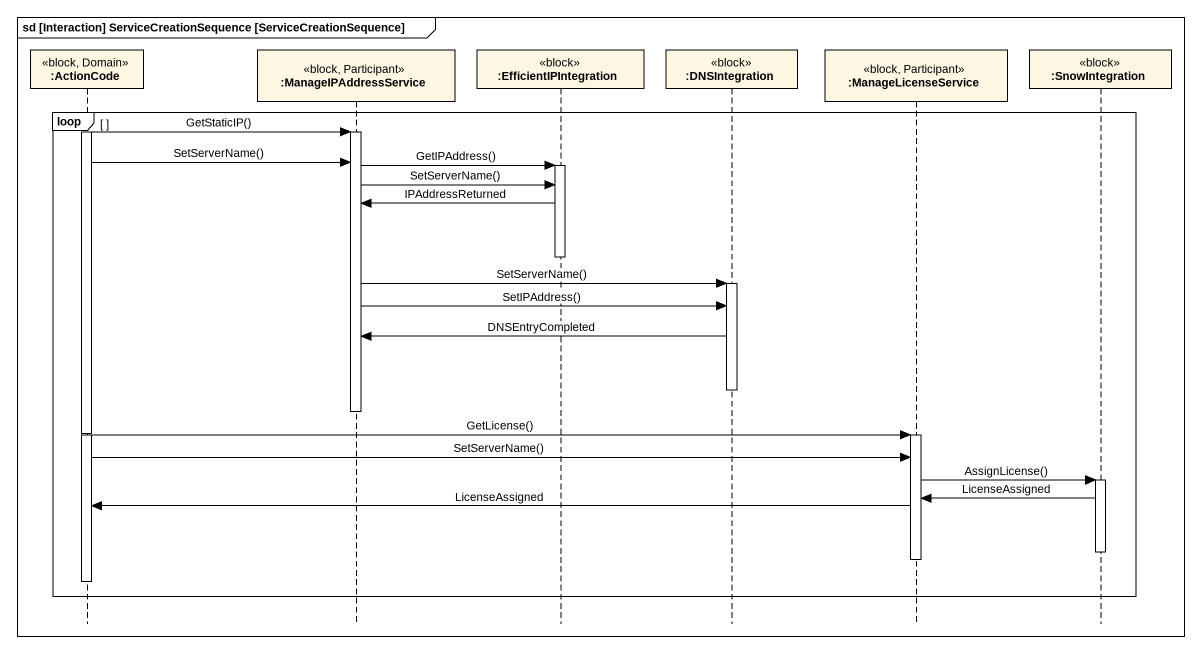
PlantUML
@startuml
mainframe sd [Interaction] ServiceCreationSequence [ServiceCreationSequence]
hide footbox
participant ":ActionCode" as ActionCode <<block, Domain>>
participant ":ManageIPAddressService" as ManageIPAddressService <<block, Participant>>
participant ":EfficientIPIntegration" as EfficientIPIntegration <<block>>
participant ":DNSIntegration" as DNSIntegration <<block>>
participant ":ManageLicenseService" as ManageLicenseService <<block, Participant>>
participant ":SnowIntegration" as SnowIntegration <<block>>

loop
  activate ActionCode
  ActionCode -> ManageIPAddressService : GetStaticIP()
  activate ManageIPAddressService
  ActionCode -> ManageIPAddressService : SetServerName()
  ManageIPAddressService -> EfficientIPIntegration : GetIPAddress()
  activate EfficientIPIntegration
  ManageIPAddressService -> EfficientIPIntegration : SetServerName()
  EfficientIPIntegration -> ManageIPAddressService : IPAddressReturned
  deactivate EfficientIPIntegration
  ManageIPAddressService -> DNSIntegration : SetServerName()
  activate DNSIntegration
  ManageIPAddressService -> DNSIntegration : SetIPAddress()
  DNSIntegration -> ManageIPAddressService : DNSEntryCompleted
  deactivate DNSIntegration
  deactivate ManageIPAddressService
  ActionCode -> ManageLicenseService : GetLicense()
  activate ManageLicenseService
  ActionCode -> ManageLicenseService : SetServerName()
  ManageLicenseService -> SnowIntegration : AssignLicense()
  activate SnowIntegration
  SnowIntegration -> ManageLicenseService : LicenseAssigned
  ManageLicenseService -> ActionCode : LicenseAssigned
  deactivate SnowIntegration
  deactivate ManageLicenseService
  deactivate ActionCode
end
@enduml
